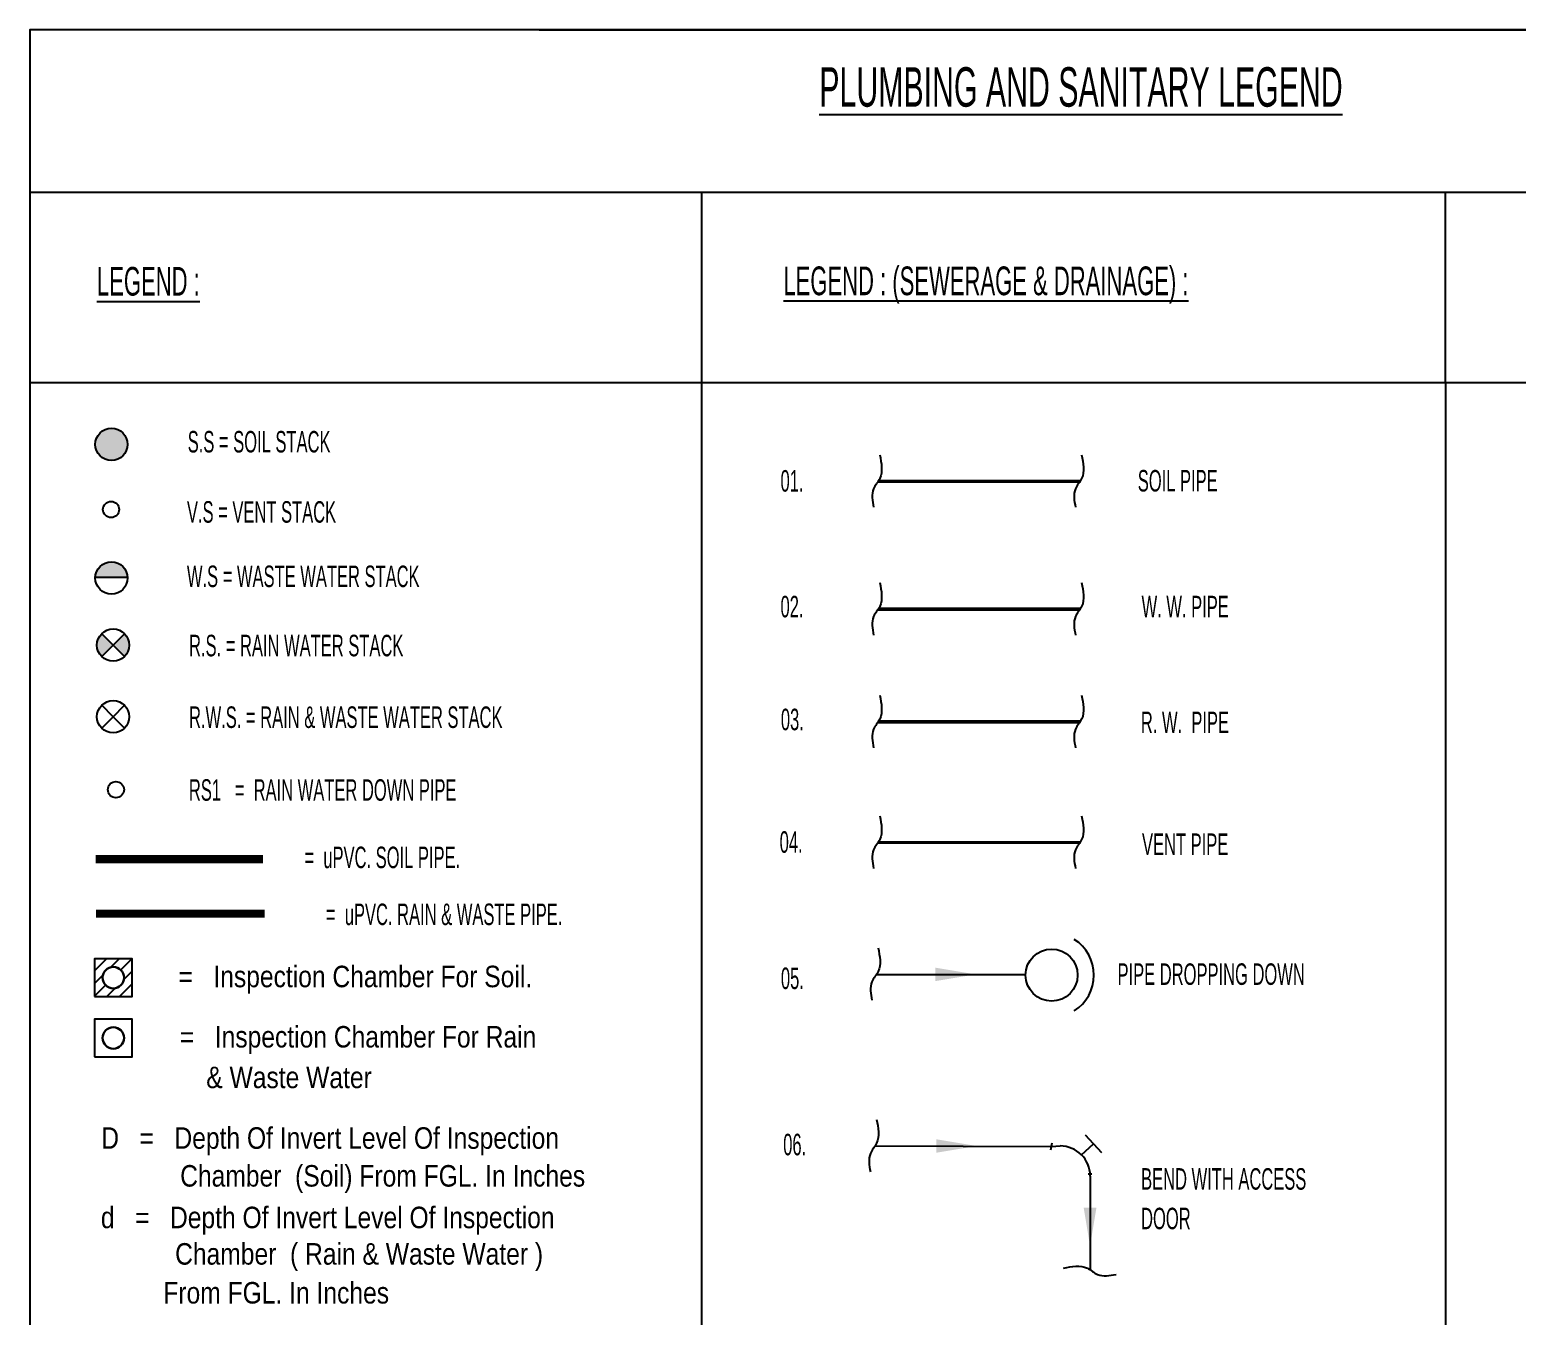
# Model space of a CAD drawing. Header units: inches. Extents: x -54558 to 35158, y -4190 to 41945.
# Drawn here: x 15563.7 to 16010.2, y -1117.8 to -731.7 of the extents above; entities that cross this region are included whole.
import ezdxf
from ezdxf.enums import TextEntityAlignment as Align

# ---------------------------------------------------------------- set-up
doc = ezdxf.new("R2010")
doc.units = ezdxf.units.IN
doc.header["$MEASUREMENT"] = 0
for name, pattern in [('CENTER2', [1.125, 0.75, -0.125, 0.125, -0.125]), ('CENTERX2', [4, 2.5, -0.5, 0.5, -0.5]), ('DASHED2', [0.375, 0.25, -0.125]), ('DASHEDX2', [1.5, 1, -0.5])]:
    doc.linetypes.add(name, pattern=pattern)
for name, color, linetype in [('A-wall', 5, 'Continuous'), ('P-FIXTURE', 4, 'Continuous'), ('PIPE', 106, 'Continuous'), ('PIPE1', 202, 'Continuous'), ('sheed', 253, 'Continuous'), ('Sn-Rain Water-line', 6, 'Continuous'), ('Sn-Soil line', 1, 'Continuous'), ('Sn-Text-Soil', 4, 'Continuous'), ('Sn-Waste Line', 4, 'Continuous'), ('SS', 3, 'Continuous'), ('text', 142, 'Continuous'), ('VALVE', 150, 'Continuous'), ('VS', 15, 'Continuous'), ('WDP', 5, 'Continuous'), ('WWS', 11, 'Continuous')]:
    doc.layers.add(name, color=color, linetype=linetype)
doc.layers.add('WALL', color=250, linetype='Continuous', lineweight=30)
doc.styles.get("Standard").update_dxf_attribs({"font": 'ARIALN.TTF'})
doc.styles.add('style3', font='swisscl.ttf')

msp = doc.modelspace()

# ---------------------------------------------------------------- hatches: boundary and pattern name
at = {"layer": 'sheed'}
h = msp.add_hatch(dxfattribs=at)
h.set_pattern_fill('ANSI31', color=256, scale=21.514808, style=0)
h.set_pattern_definition([(45, (-3655.663, 6221.752), (-1.90165833, 1.90165833), [])])
h.paths.add_polyline_path([(15583.156, -1022.009), (15594.452, -1022.009), (15594.452, -1010.714), (15583.156, -1010.714)])
h.paths.add_polyline_path([(15592.031, -1016.361, -1), (15585.577, -1016.361, -1)], flags=16)
at = {"layer": 'Sn-Soil line', "ltscale": 10}
msp.add_hatch(color=256, dxfattribs=at).paths.add_polyline_path([(15593.089, -856.189, 1), (15583.403, -856.189, 1)])
at = {"layer": 'Sn-Waste Line', "ltscale": 10}
msp.add_hatch(color=256, dxfattribs=at).paths.add_polyline_path([(15593.084, -896.084, 0.952633), (15583.409, -896.084)])
h = msp.add_hatch(color=256, dxfattribs=at)
h.paths.add_polyline_path([(15592.174, -919.901, 0.1989124), (15593.593, -916.476, 0.1989124), (15592.174, -913.052), (15588.75, -916.476)])
h.paths.add_polyline_path([(15585.325, -913.052, 0.1989124), (15583.907, -916.476, 0.1989124), (15585.325, -919.901), (15588.75, -916.476)])

# ---------------------------------------------------------------- linework, layer by layer
at = {"layer": 'A-wall', "linetype": 'ByBlock', "ltscale": 9}
for points in [[(15835.664, -1013.359), (15847.795, -1015.381), (15835.664, -1017.403)], [(15836.002, -1064.897), (15848.133, -1066.918), (15836.002, -1068.94)], [(15884.084, -1085.483), (15882.17, -1096.964), (15880.257, -1085.483)]]:
    msp.add_solid(points, dxfattribs=at)
at = {"layer": 'PIPE'}
msp.add_lwpolyline([(15583.156, -1040.108), (15594.452, -1040.108), (15594.452, -1028.813), (15583.156, -1028.813)], close=True, dxfattribs=at)
at = {"layer": 'PIPE1', "ltscale": 0.2}
for p, q in [((15870.587, -1067.022), (15873.196, -1066.918)), ((15879.551, -1069.54), (15883.156, -1066.239)), ((15880.721, -1063.579), (15885.591, -1068.898))]:
    msp.add_line(p, q, dxfattribs=at)
at = {"layer": 'PIPE1'}
msp.add_lwpolyline([(15583.156, -1022.009), (15594.452, -1022.009), (15594.452, -1010.714), (15583.156, -1010.714)], close=True, dxfattribs=at)
at = {"layer": 'PIPE1', "ltscale": 0.2}
msp.add_arc((15873.196, -1075.932), 9.014, 0, 90, dxfattribs=at)
at = {"layer": 'Sn-Rain Water-line', "linetype": 'CENTER2'}
msp.add_line((15818.503, -905.711), (15879.151, -905.711), dxfattribs=at)
at = {"layer": 'Sn-Rain Water-line', "linetype": 'DASHEDX2'}
msp.add_line((15818.503, -939.535), (15879.151, -939.535), dxfattribs=at)
at = {"layer": 'Sn-Rain Water-line', "linetype": 'CENTERX2', "ltscale": 0.2, "const_width": 1.076}
for points in [[(15818.503, -905.711), (15879.151, -905.711)], [(15818.503, -939.535), (15879.151, -939.535)]]:
    msp.add_lwpolyline(points, dxfattribs=at)
at = {"layer": 'Sn-Soil line', "linetype": 'DASHEDX2', "ltscale": 0.2}
msp.add_line((15818.503, -867.306), (15879.151, -867.306), dxfattribs=at)
at = {"layer": 'Sn-Soil line', "linetype": 'DASHEDX2', "ltscale": 0.2, "const_width": 1.076}
msp.add_lwpolyline([(15818.503, -867.306), (15879.151, -867.306)], dxfattribs=at)
at = {"layer": 'Sn-Soil line', "linetype": 'DASHED2', "ltscale": 0.1, "const_width": 2.42}
msp.add_lwpolyline([(15583.533, -980.776), (15633.771, -980.776)], dxfattribs=at)
at = {"layer": 'Sn-Soil line', "ltscale": 10}
msp.add_circle((15588.246, -856.189), 4.843, dxfattribs=at)
at = {"layer": 'Sn-Waste Line', "ltscale": 10}
for p, q in [((15583.409, -896.084), (15593.084, -896.084)), ((15588.75, -916.476), (15585.325, -913.052)), ((15588.75, -916.476), (15592.174, -913.052)), ((15588.75, -916.476), (15585.325, -919.901)), ((15588.75, -916.476), (15592.174, -919.901)), ((15588.75, -937.994), (15585.325, -934.57)), ((15588.75, -937.994), (15592.174, -934.57)), ((15588.75, -937.994), (15585.325, -941.419)), ((15588.75, -937.994), (15592.174, -941.419))]:
    msp.add_line(p, q, dxfattribs=at)
at = {"layer": 'Sn-Waste Line', "linetype": 'CENTERX2', "ltscale": 0.3, "const_width": 2.42}
msp.add_lwpolyline([(15583.577, -997.175), (15634.3, -997.175)], dxfattribs=at)
at = {"layer": 'Sn-Waste Line', "ltscale": 10}
for centre in [(15588.246, -896.319), (15588.75, -916.476), (15588.75, -937.994)]:
    msp.add_circle(centre, 4.843, dxfattribs=at)
at = {"layer": 'Sn-Waste Line'}
for points in [[(15818.997, -931.544), (15818.997, -938.68), (15817.14, -941.749), (15817.14, -947.32)], [(15879.645, -931.544), (15879.645, -938.68), (15877.788, -941.749), (15877.788, -947.32)]]:
    msp.add_spline(points, degree=3, dxfattribs=at)
at = {"layer": 'SS', "linetype": 'Continuous', "ltscale": 0.1}
msp.add_circle((15588.13, -875.753), 2.422, dxfattribs=at)
at = {"layer": 'SS'}
for points in [[(15818.997, -859.314), (15818.997, -866.451), (15817.14, -869.519), (15817.14, -875.09)], [(15879.645, -859.314), (15879.645, -866.451), (15877.788, -869.519), (15877.788, -875.09)]]:
    msp.add_spline(points, degree=3, dxfattribs=at)
at = {"layer": 'text', "ltscale": 0.2}
for p, q in [((15716.736, -731.664), (16122.498, -731.664)), ((15563.706, -780.472), (16275.528, -780.472)), ((15765.465, -780.472), (15765.465, -1578.69)), ((15988.961, -837.596), (15988.961, -780.472)), ((15563.706, -837.596), (15563.706, -1578.69)), ((15563.706, -837.596), (16275.528, -837.596)), ((15988.961, -837.596), (15988.961, -1578.69))]:
    msp.add_line(p, q, dxfattribs=at)
msp.add_lwpolyline([(15563.706, -837.596), (16275.528, -837.596), (16275.528, -731.664), (15563.706, -731.664)], close=True, dxfattribs=at)
at = {"layer": 'VALVE'}
for p, q in [((15818.03, -1015.381), (15862.8, -1015.381)), ((15817.565, -1066.918), (15870.587, -1067.022)), ((15870.384, -1068.06), (15870.789, -1065.983)), ((15881.576, -1075.235), (15882.753, -1075.235)), ((15882.209, -1075.932), (15882.209, -1104.109))]:
    msp.add_line(p, q, dxfattribs=at)
msp.add_circle((15870.618, -1015.592), 7.82, dxfattribs=at)
msp.add_arc((15870.618, -1015.592), 12.72, 302.46379, 57.53621, dxfattribs=at)
for points in [[(15818.523, -1007.39), (15818.523, -1014.526), (15816.667, -1017.595), (15816.667, -1023.165)], [(15818.059, -1058.927), (15818.059, -1066.063), (15816.202, -1069.132), (15816.202, -1074.703)], [(15874.218, -1103.615), (15881.354, -1103.615), (15884.423, -1105.472), (15889.993, -1105.472)]]:
    msp.add_spline(points, degree=3, dxfattribs=at)
at = {"layer": 'VS', "linetype": 'DASHED2', "ltscale": 0.5}
msp.add_line((15818.503, -975.766), (15879.151, -975.766), dxfattribs=at)
at = {"layer": 'VS', "linetype": 'DASHEDX2', "ltscale": 10, "const_width": 0.807}
msp.add_lwpolyline([(15818.503, -975.766), (15879.151, -975.766)], dxfattribs=at)
at = {"layer": 'VS', "ltscale": 0.5}
for points in [[(15818.997, -967.775), (15818.997, -974.911), (15817.14, -977.98), (15817.14, -983.551)], [(15879.645, -967.775), (15879.645, -974.911), (15877.788, -977.98), (15877.788, -983.551)]]:
    msp.add_spline(points, degree=3, dxfattribs=at)
at = {"layer": 'WALL'}
for centre in [(15588.804, -1016.361), (15588.804, -1034.461)]:
    msp.add_circle(centre, 3.227, dxfattribs=at)
at = {"layer": 'WDP', "linetype": 'Continuous', "ltscale": 0.1}
msp.add_circle((15589.602, -959.895), 2.422, dxfattribs=at)
at = {"layer": 'WWS'}
for points in [[(15818.997, -897.719), (15818.997, -904.856), (15817.14, -907.924), (15817.14, -913.495)], [(15879.645, -897.719), (15879.645, -904.856), (15877.788, -907.924), (15877.788, -913.495)]]:
    msp.add_spline(points, degree=3, dxfattribs=at)

# ---------------------------------------------------------------- texts
at = {"layer": 'P-FIXTURE', "style": 'style3', "width": 0.75}
for s, height, p in [('01.', 6.4544, (15789.203, -870.384)), ('SOIL PIPE', 6.4544, (15896.504, -870.344)), ('02.', 6.4544, (15789.203, -908.137)), ('W. W. PIPE', 6.4544, (15897.648, -908.137)), ('03.', 6.4544, (15789.305, -942.046)), ('R. W.  PIPE', 6.45444, (15897.433, -942.93)), ('04.', 6.4544, (15788.947, -978.853)), ('VENT PIPE', 6.4544, (15897.773, -979.51)), ('05.', 6.4544, (15789.32, -1019.775)), ('PIPE DROPPING DOWN', 6.45444, (15890.423, -1018.528)), ('06.', 6.4544, (15790.012, -1069.703)), ('BEND WITH ACCESS ', 6.45444, (15897.505, -1080.03)), ('DOOR', 6.4544, (15897.495, -1091.913))]:
    msp.add_text(s, height=height, dxfattribs=at).set_placement(p)
at = {"layer": 'Sn-Soil line', "ltscale": 10, "style": 'style3', "width": 0.75}
for s, p in [('R.S. = RAIN WATER STACK', (15611.558, -919.839)), ('R.W.S. = RAIN & WASTE WATER STACK', (15611.558, -941.356)), ('RS1   =  RAIN WATER DOWN PIPE', (15611.514, -963.223))]:
    msp.add_text(s, height=6.45444, dxfattribs=at).set_placement(p)
at = {"layer": 'Sn-Text-Soil', "style": 'style3', "width": 0.75}
msp.add_text('S.S = SOIL STACK', height=6.45444, dxfattribs=at).set_placement((15611.156, -858.628))
msp.add_text('=  uPVC. SOIL PIPE.', height=6.45444, dxfattribs=at).set_placement((15669.611, -983.464), align=Align.CENTER)
at = {"layer": 'Sn-Waste Line', "style": 'style3', "width": 0.75}
msp.add_text('W.S = WASTE WATER STACK', height=6.45444, dxfattribs=at).set_placement((15610.916, -899.049))
msp.add_text('=  uPVC. RAIN & WASTE PIPE.', height=6.45444, dxfattribs=at).set_placement((15688.18, -1000.56), align=Align.CENTER)
at = {"layer": 'text', "style": 'style3', "width": 0.75}
for s, height, p in [('%%uPLUMBING AND SANITARY LEGEND', 11.83314, (15800.853, -754.769)), ('%%uLEGEND :', 8.60592, (15583.902, -811.519)), ('%%uLEGEND : (SEWERAGE & DRAINAGE) :', 8.60592, (15790.061, -811.384)), ('V.S = VENT STACK', 6.45444, (15610.924, -879.71))]:
    msp.add_text(s, height=height, dxfattribs=at).set_placement(p)
at = {"layer": 'text', "ltscale": 0.2}
for s, p in [('=   Inspection Chamber For Soil.', (15661.49, -1019.235)), ('=   Inspection Chamber For Rain', (15662.32, -1037.341)), (' & Waste Water', (15640.559, -1049.54)), ('D   =   Depth Of Invert Level Of Inspection', (15653.925, -1067.748)), ('Chamber  (Soil) From FGL. In Inches', (15669.709, -1079.109)), ('d   =   Depth Of Invert Level Of Inspection', (15653.205, -1091.609)), ('Chamber  ( Rain & Waste Water )', (15662.633, -1102.547)), (' From FGL. In Inches', (15636.703, -1114.232))]:
    msp.add_text(s, height=6.45444, dxfattribs=at).set_placement(p, align=Align.CENTER)

doc.saveas('drawing.dxf')
